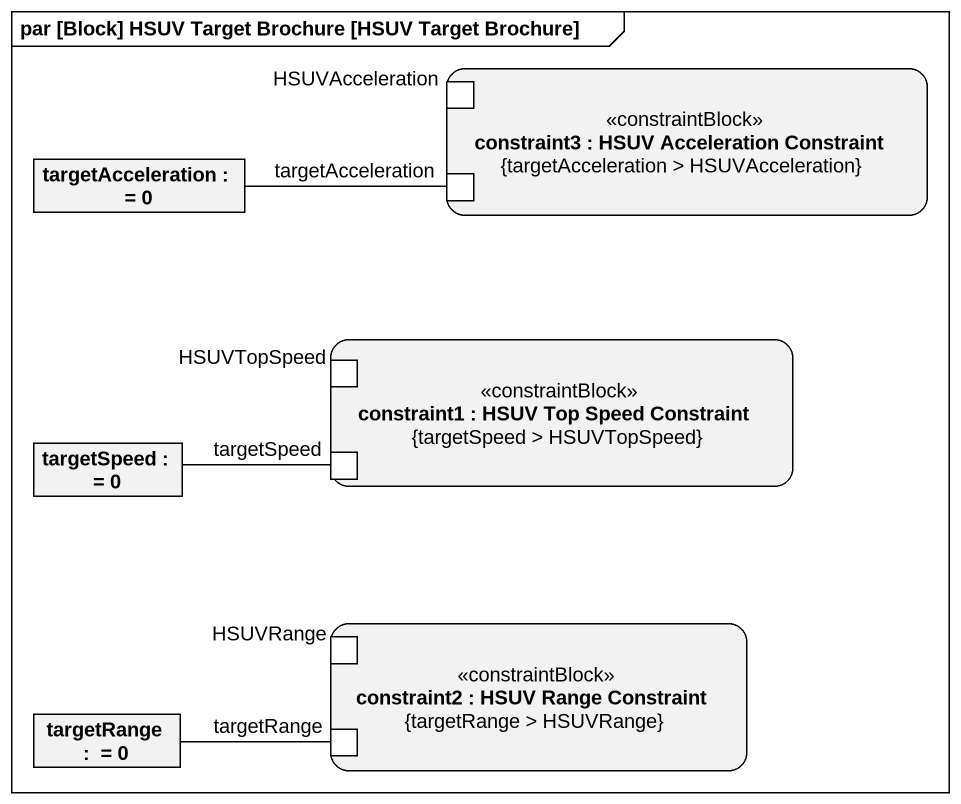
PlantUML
@startuml
mainframe par [Block] HSUV Target Brochure [HSUV Target Brochure]
rectangle "constraint3 : HSUV Acceleration Constraint\n{targetAcceleration > HSUVAcceleration}" as constraint3 <<constraintBlock>> {
  port HSUVAcceleration
  port "targetAcceleration" as targetAcceleration_2
}
rectangle "targetAcceleration :  = 0" as targetAcceleration
rectangle "constraint1 : HSUV Top Speed Constraint\n{targetSpeed > HSUVTopSpeed}" as constraint1 <<constraintBlock>> {
  port HSUVTopSpeed
  port "targetSpeed" as targetSpeed_2
}
rectangle "targetSpeed :  = 0" as targetSpeed
rectangle "constraint2 : HSUV Range Constraint\n{targetRange > HSUVRange}" as constraint2 <<constraintBlock>> {
  port HSUVRange
  port "targetRange" as targetRange_2
}
rectangle "targetRange :  = 0" as targetRange
targetAcceleration -right- targetAcceleration_2
targetSpeed -right- targetSpeed_2
targetRange -right- targetRange_2
@enduml
